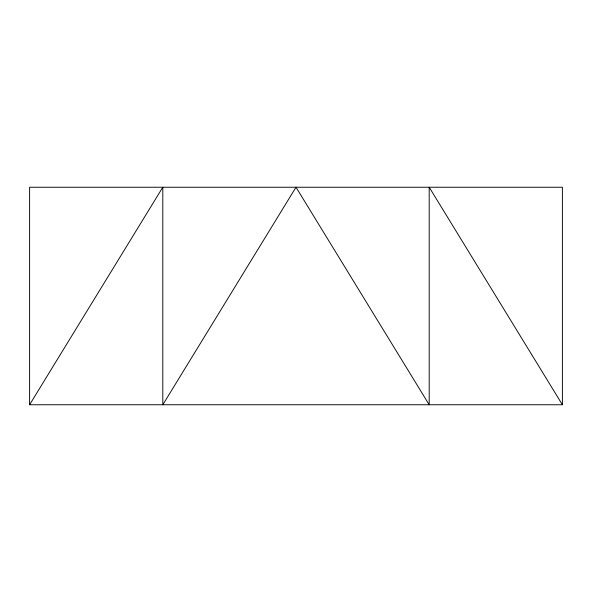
<?xml version="1.0" encoding="UTF-8"?>
<svg xmlns="http://www.w3.org/2000/svg" width="592" height="592" viewBox="0 0 592 592"><rect width="100%" height="100%" fill="white"/><g stroke="black" fill="none" stroke-linecap="round" stroke-linejoin="round"><path stroke-width="0.89" d="M29.6 404.758L162.8 187.242L162.8 404.758L296 187.242L429.2 404.758L429.2 187.242L562.4 404.758L29.6 404.758L29.6 187.242L562.4 187.242L562.4 404.758"/></g></svg>
